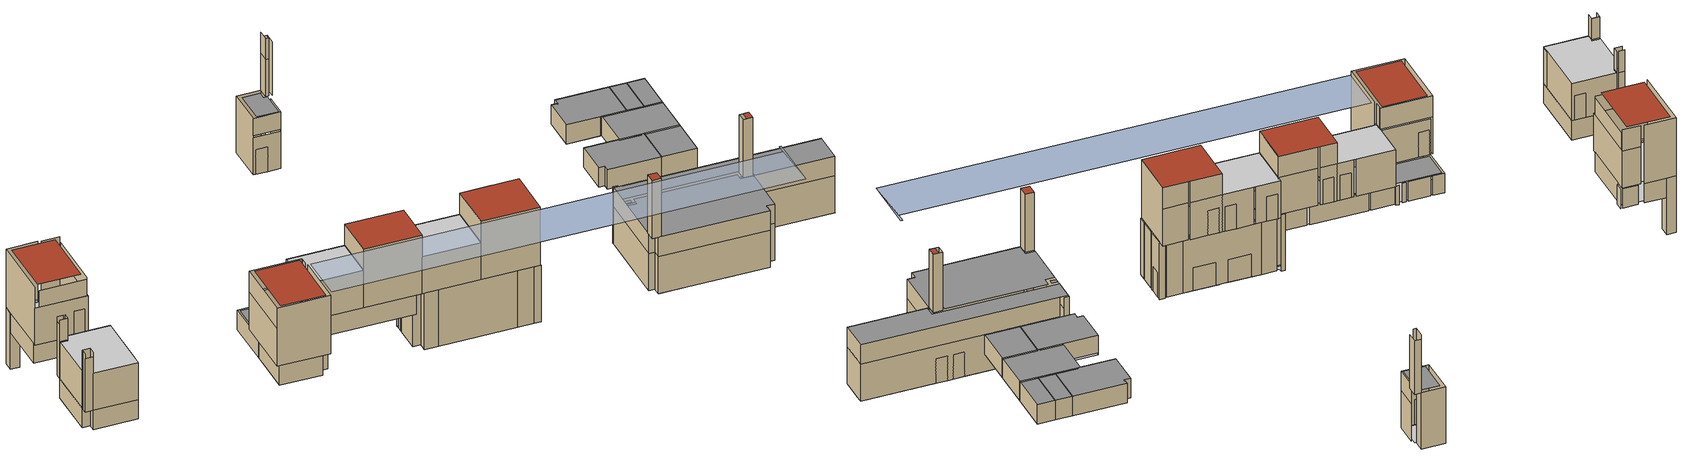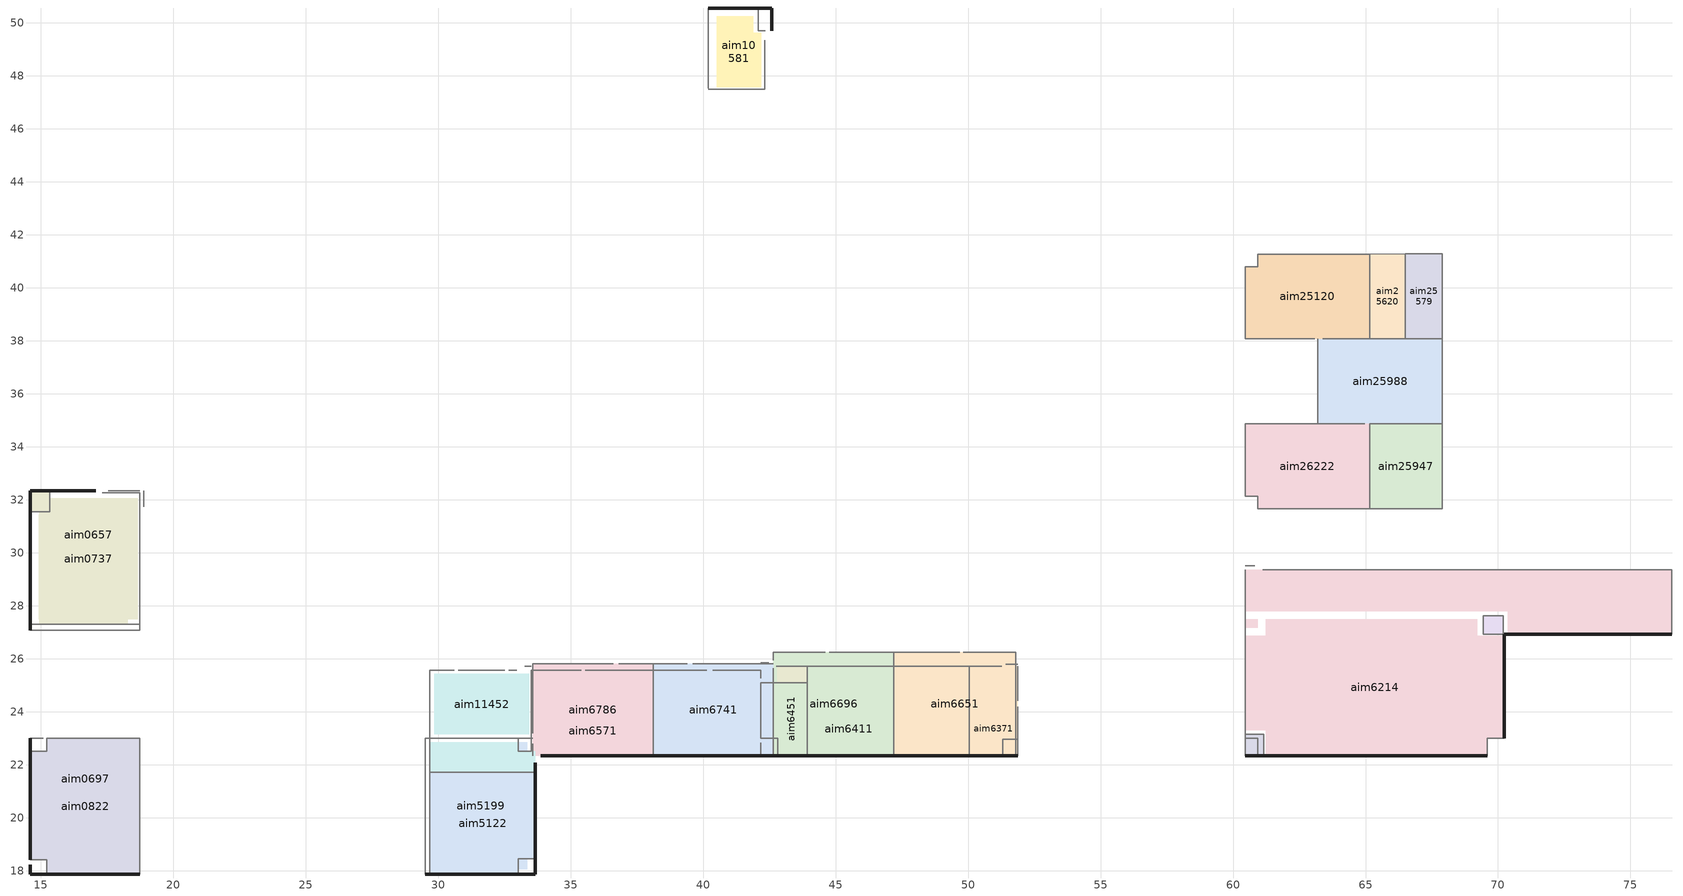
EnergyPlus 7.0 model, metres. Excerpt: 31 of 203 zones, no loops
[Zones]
aim0301
 floor to aim0737 (construction-32): 14.6,31.55 14.6,32.34 15.33,32.34 15.33,31.55 z154.23
 wall outside (aim0014): 15.33,32.34 14.6,32.34 14.6,31.55 z149.35:154.23
 wall to aim0341 (construction-31): 14.6,31.55 15.33,31.55 15.33,32.34 z149.35:152.55
 wall to aim0657 (construction-31): 14.6,31.55 15.33,31.55 15.33,32.34 z152.55:154.23
 ceiling to aim0221 (construction-32): 15.33,31.55 15.33,32.34 14.6,32.34 14.6,31.55 z149.35
aim0657
 floor to aim0737 (construction-32): 14.92,27.48 14.92,31.44 15.53,31.44 15.53,32.05 18.65,32.05 18.65,27.48 z154.23
 wall outside (aim0014): 14.6,31.55 14.6,27.3 / 17.06,32.34 15.33,32.34 z152.55:154.23
 wall to aim0381 (construction-31): 14.6,27.3 18.74,27.3 18.74,31.42 / 18.74,32.34 17.54,32.34 / 18.89,31.73 18.89,32.34 z152.55:154.23
 ceiling to aim0341 (aim0068): 18.6,27.44 18.6,32.05 15.53,32.05 15.53,31.45 14.93,31.45 14.93,27.44 z152.55
aim0697
 floor to aim0822 (construction-32): 14.6,18.42 14.6,22.51 15.22,22.51 15.22,22.99 18.74,22.99 18.74,17.87 15.22,17.87 15.22,18.42 z154.23
 wall outside (aim0014): 14.6,22.51 14.6,18.42 / 15.22,17.87 18.74,17.87 z152.55:154.23
 wall to aim0381 (construction-31): 18.74,17.87 18.74,22.99 15.22,22.99 z152.55:154.23
 wall to aim0537 (construction-31): 15.22,22.99 15.22,22.51 14.6,22.51 z152.55:154.23
 wall to aim0617 (construction-31): 14.6,18.42 15.22,18.42 15.22,17.87 z152.55:154.23
 ceiling to aim0577 (aim0068): 15.22,18.42 15.22,17.87 18.74,17.87 18.74,22.99 15.22,22.99 15.22,22.51 14.6,22.51 14.6,18.42 z152.55
aim0737
 wall outside (aim0014): 17.06,32.34 14.6,32.34 14.6,27.08 z154.23:159.26
 wall to aim0381 (construction-31): 17.62,27.08 18.53,27.08 z154.23:156.36; 14.93,27.08 18.65,27.08 / 18.74,27.3 18.74,32.04 z157.45:158.88; 18.74,27.08 18.74,32.27 17.32,32.27 z154.23:157.43; 18.74,32.27 17.32,32.27 z157.43:159.26; 17.62,27.08,154.23 17.62,27.08,156.36 18.53,27.08,156.36 18.53,27.08,154.23 18.74,27.08,154.23 18.74,27.08,157.43 14.6,27.08,157.43 14.6,27.08,154.23
 roof outside (aim0073): 14.93,27.33 18.28,27.33 18.28,32.05 14.93,32.05 z159.26
aim0782
 wall outside (aim0014): 14.6,22.99 14.6,22.51 z154.21:158.85
 wall to aim0381 (construction-31): 15.09,22.99 14.6,22.99 z154.23:157.43; 15.09,22.99 14.6,22.99 z157.43:159.26
 wall to aim0822 (construction-31): 14.6,22.51 15.22,22.51 15.22,22.99 z154.23:157.43
 wall to aim0907 (construction-31): 14.6,22.51 15.22,22.51 15.22,22.99 z157.43:159.26
aim0822
 wall outside (aim0014): 14.6,22.51 14.6,18.42 / 15.22,17.87 18.74,17.87 z154.23:157.43
 wall to aim0381 (construction-31): 18.53,22.99 17.62,22.99 z154.23:156.36; 18.74,17.87 18.74,18.43 z154.23:157.3; 18.74,18.43 18.74,22.99 z154.23:157.43; 15.22,22.99,154.23 15.22,22.99,157.43 18.74,22.99,157.43 18.74,22.99,154.23 18.53,22.99,154.23 18.53,22.99,156.36 17.62,22.99,156.36 17.62,22.99,154.23
 wall to aim0867 (construction-31): 14.6,18.42 15.22,18.42 15.22,17.87 z154.23:157.43
 ceiling to aim0907 (aim0068): 14.6,18.42 14.6,22.51 15.22,22.51 15.22,22.99 18.74,22.99 18.74,17.87 15.22,17.87 15.22,18.42 z157.43
aim0867
 wall outside (aim0014): 14.6,18.23 14.6,17.87 z154.21:159.26; 14.6,17.87 15.22,17.87 z154.22:158.87
 wall to aim0907 (construction-31): 15.22,17.87 15.22,18.42 14.6,18.42 z157.43:159.26
aim5122
 floor to aim5199 (construction-32): 29.67,17.87 29.67,21.71 33.66,21.71 33.66,18.45 33.03,18.45 33.03,17.87 z154.23
 wall outside (aim0014): 29.67,17.87 33.03,17.87 / 33.66,18.45 33.66,21.71 z152.55:154.23
 wall to aim0381 (construction-31): 29.67,21.71 29.67,17.87 z152.55:154.23
 wall to aim11452 (construction-31): 33.66,21.71 29.67,21.71 z152.55:154.23
 wall to aim5082 (construction-31): 33.03,17.87 33.03,18.45 33.66,18.45 z152.55:154.23
 ceiling to aim1554 (aim0068): 33.03,17.87 33.03,18.45 33.66,18.45 33.66,21.71 29.67,21.71 29.67,17.87 z152.55
aim5199
 wall outside (aim0014): 29.51,17.87 33.66,17.87 33.66,22.07 z154.23:159.26
 wall to aim6786 (construction-31): 33.57,22.34 33.57,22.8 z154.23:157.43
 wall to aim6871 (construction-31): 33.57,22.34 33.57,22.8 z157.43:159.26
 wall to aim0381 (construction-31): 30.64,22.99 29.73,22.99 z154.23:156.36; 33.57,22.99 29.51,22.99 29.51,17.87 z157.43:159.26; 29.51,22.99 29.51,17.87 z154.23:157.43; 29.67,22.99,157.3 33.43,22.99,157.3 33.43,22.99,154.23 30.64,22.99,154.23 30.64,22.99,156.36 29.73,22.99,156.36 29.73,22.99,154.23 29.67,22.99,154.23
 roof outside (aim0073): 29.86,18.05 33.36,18.05 33.36,22.85 29.86,22.85 z159.26
aim6214
 floor to aim0381 (construction-32): 60.46,27.79 60.46,29.36 76.56,29.36 76.56,26.92 70.37,26.92 70.37,27.79 z154.23; 60.46,23.29 60.46,26.87 61.23,26.87 61.23,27.48 69.22,27.48 69.22,26.87 70.24,26.87 70.24,22.99 69.6,22.99 69.6,22.34 61.23,22.34 61.23,23.29 z154.23; 60.46,27.18 60.46,27.48 60.92,27.48 60.92,27.18 z154.23
 floor to aim56523 (construction-32): 69.45,27.62 70.2,27.62 70.19,26.93 69.45,26.93 z154.23
 wall outside (aim0014): 60.94,22.34 69.6,22.34 / 70.24,22.99 70.24,26.92 76.56,26.92 z149.35:152.55; 60.94,22.34 69.6,22.34 / 70.24,22.99 70.24,26.92 76.56,26.92 z152.55:154.23
 wall to aim7223 (construction-31): 76.56,26.92 76.56,29.36 z149.35:152.55; 76.56,26.92 76.56,29.36 z152.55:154.23
 wall to aim0381 (construction-31): 70.73,29.36 69.82,29.36 / 69.39,29.36 68.47,29.36 z149.35:151.49; 76.56,29.36 61.13,29.36 / 60.46,29.36 60.46,22.99 / 60.82,29.51 60.46,29.51 z152.55:154.23; 60.46,29.36 60.46,22.99 / 60.82,29.51 60.46,29.51 z149.35:152.55; 61.13,29.36,152.55 76.56,29.36,152.55 76.56,29.36,149.35 70.73,29.36,149.35 70.73,29.36,151.49 69.82,29.36,151.49 69.82,29.36,149.35 69.39,29.36,149.35 69.39,29.36,151.49 68.47,29.36,151.49 68.47,29.36,149.35 61.13,29.36,149.35
 wall to aim6174 (construction-31): 69.6,22.34 69.6,22.99 70.24,22.99 z149.35:152.55; 69.6,22.34 69.6,22.99 70.24,22.99 z152.55:154.23
 wall to aim6291 (construction-31): 60.46,22.99 60.94,22.99 60.94,22.34 z149.35:152.55; 60.46,22.99 60.94,22.99 60.94,22.34 z152.55:154.23
 ceiling to aim0381 (construction-32): 70.24,25.73 70.24,27.02 69.38,27.02 69.38,28.7 76.56,28.7 76.56,29.36 60.46,29.36 60.46,25.73 z149.35
 ceiling to aim7280 (construction-32): 76.57,26.92 76.57,28.49 73.16,28.49 73.16,26.92 z149.35
 ceiling to aim7325 (construction-32): 73.16,26.92 73.16,28.49 70.08,28.49 70.08,26.92 z149.35
 ceiling to aim18259 (construction-32): 70.08,27.07 70.08,28.49 69.59,28.49 69.59,27.07 z149.35
 ceiling to aim5934 (construction-32): 69.6,22.34 69.6,22.99 70.24,22.99 70.24,25.43 66.94,25.43 66.94,22.34 z149.35
 ceiling to aim5974 (construction-32): 66.87,22.34 66.87,25.64 63.7,25.64 63.7,22.34 z149.35
 ceiling to aim6014 (construction-32): 61.02,23.08 61.02,22.34 63.7,22.34 63.7,25.64 60.45,25.64 60.45,23.08 z149.35
aim6331
 floor to aim6651 (construction-32): 51.31,22.34 51.31,22.97 51.87,22.97 51.87,22.34 z154.23
 wall outside (aim0014): 51.31,22.34 51.87,22.34 z149.35:154.23
 wall to aim0381 (construction-31): 51.87,22.34 51.87,22.97 z149.35:154.23
 wall to aim6371 (construction-31): 51.87,22.97 51.31,22.97 51.31,22.34 z149.35:154.23
 ceiling to aim6054 (construction-32): 51.87,22.34 51.87,22.97 51.31,22.97 51.31,22.34 z149.35
aim6371
 floor to aim6651 (construction-32): 50.03,22.34 50.03,25.71 51.87,25.71 51.87,22.97 51.31,22.97 51.31,22.34 z154.23
 wall outside (aim0014): 50.03,22.34 51.31,22.34 z149.35:154.23
 wall to aim0381 (construction-31): 51.87,24.53 51.87,25.44 z149.35:151.49; 51.87,22.97 51.87,24.19 / 51.28,25.71 50.03,25.71 / 51.87,25.79 51.43,25.79 z149.35:154.23; 51.87,24.53,149.35 51.87,24.53,151.49 51.87,25.44,151.49 51.87,25.44,149.35 51.87,25.71,149.35 51.87,25.71,154.23 51.87,24.42,154.23 51.87,24.42,149.35
 wall to aim6411 (construction-31): 50.03,25.71 50.03,22.34 z149.35:154.23
 ceiling to aim6054 (construction-32): 51.31,22.34 51.31,22.97 51.87,22.97 51.87,25.71 50.03,25.71 50.03,22.34 z149.35
aim6411
 floor to aim6651 (construction-32): 47.37,22.34 47.37,25.71 50.03,25.71 50.03,22.34 z154.23
 floor to aim6696 (construction-32): 43.94,22.34 43.94,25.71 47.06,25.71 47.06,22.34 z154.23
 wall outside (aim0014): 43.94,22.34 50.03,22.34 z149.35:154.23
 wall to aim0381 (construction-31): 49.27,25.71 47.44,25.71 / 46.53,25.71 44.7,25.71 z149.35:151.33; 43.94,25.71,154.23 50.03,25.71,154.23 50.03,25.71,149.35 49.27,25.71,149.35 49.27,25.71,151.33 47.44,25.71,151.33 47.44,25.71,149.35 46.53,25.71,149.35 46.53,25.71,151.33 44.7,25.71,151.33 44.7,25.71,149.35 43.94,25.71,149.35
 wall to aim18526 (construction-31): 43.94,25.71 43.94,25.1 z149.35:154.23
 wall to aim6451 (construction-31): 43.94,25.1 43.94,22.34 z149.35:154.23
 ceiling to aim6054 (construction-32): 50.03,22.34 50.03,25.71 47.21,25.71 47.21,22.34 z149.35
 ceiling to aim6094 (construction-32): 46.6,22.34 46.6,25.71 43.94,25.71 43.94,22.34 z149.35
aim6451
 floor to aim6696 (construction-32): 42.8,25.1 43.94,25.1 43.94,22.34 42.8,22.34 42.8,22.99 z154.23
 floor to aim6741 (construction-32): 42.16,22.99 42.16,25.1 42.49,25.1 42.49,22.99 z154.23
 wall outside (aim0014): 42.8,22.34 43.94,22.34 z149.35:154.23
 wall to aim6531 (construction-31): 42.16,25.1 42.16,22.99 z149.35:152.58
 wall to aim6571 (construction-31): 42.16,25.1 42.16,22.99 z152.73:154.23
 wall to aim18526 (construction-31): 43.94,25.1 42.16,25.1 z149.35:154.23
 wall to aim6491 (construction-31): 42.16,22.99 42.8,22.99 42.8,22.34 z149.35:154.23
 ceiling to aim6094 (construction-32): 42.8,22.99 42.8,22.34 43.94,22.34 43.94,25.1 42.16,25.1 42.16,22.99 z149.35
aim6571
 floor to aim6741 (construction-32): 38.3,22.34 38.3,25.56 42.16,25.56 42.16,22.34 z154.23
 floor to aim6786 (construction-32): 33.57,22.34 33.57,25.43 38.11,25.43 38.11,22.34 z154.23
 wall outside (aim0014): 33.86,22.34 42.16,22.34 z152.55:154.23
 wall to aim11452 (construction-31): 33.51,25.56 33.51,22.99 z152.55:154.23
 wall to aim35478 (construction-31): 33.51,22.99 33.51,22.51 z152.73:153.93
 wall to aim6491 (construction-31): 42.16,22.34 42.16,22.83 z152.55:154.23
 wall to aim18526 (construction-31): 42.16,25.26 42.16,25.56 z152.55:154.23
 wall to aim0381 (construction-31): 40.13,25.56 35.55,25.56 / 35.39,25.56 33.51,25.56 / 42.16,25.56 40.36,25.56 z152.55:154.23
 ceiling to aim6531 (aim0068): 42.02,22.52 42.02,25.47 33.72,25.47 33.72,22.52 z152.55
aim6611
 wall outside (aim0014): 60.46,22.34 61.15,22.34 z154.21:159.26
 wall to aim0381 (construction-31): 61.15,22.34 61.15,23.14 60.46,23.14 60.46,22.34 z154.23:159.26
 roof outside (aim0073): 60.46,23.14 60.46,22.34 61.15,22.34 61.15,23.14 z159.26
aim6651
 wall outside (aim0014): 47.2,22.34 51.8,22.34 z154.23:159.26
 wall to aim0381 (construction-31): 51.8,22.34 51.8,26.24 z154.23:159.26; 49.69,26.24 47.2,26.24 / 51.8,26.24 49.82,26.24 z157.43:159.26
 wall to aim57598 (construction-31): 48.33,26.24 47.42,26.24 z154.23:156.36; 47.2,26.24,157.43 49.69,26.24,157.43 49.69,26.24,154.23 48.33,26.24,154.23 48.33,26.24,156.36 47.42,26.24,156.36 47.42,26.24,154.23 47.2,26.24,154.23
 wall to aim57470 (construction-31): 51.8,26.24 49.82,26.24 z154.23:157.43
 wall to aim6696 (construction-31): 47.2,26.24 47.2,22.34 z154.23:157.43
 wall to aim6831 (construction-31): 47.2,26.24 47.2,22.34 z157.43:159.26
 ceiling to aim0381 (construction-32): 51.25,25.88 51.25,26.04 47.37,26.04 47.37,25.88 z154.23
 roof outside (aim0073): 47.2,22.34 51.8,22.34 51.8,26.24 47.2,26.24 z159.26
aim6696
 wall outside (aim0014): 42.65,22.34 47.2,22.34 z154.23:157.43
 wall to aim57907 (construction-31): 43.78,26.24 42.86,26.24 z154.23:156.36; 42.65,26.24,157.43 44.61,26.24,157.43 44.61,26.24,154.23 43.78,26.24,154.23 43.78,26.24,156.36 42.86,26.24,156.36 42.86,26.24,154.23 42.65,26.24,154.23
 wall to aim57598 (construction-31): 47,26.24 46.08,26.24 z154.23:156.36; 44.76,26.24,157.43 47.2,26.24,157.43 47.2,26.24,154.23 47,26.24,154.23 47,26.24,156.36 46.08,26.24,156.36 46.08,26.24,154.23 44.76,26.24,154.23
 wall to aim6741 (construction-31): 42.65,25.64 42.65,22.34 z154.23:157.43
 wall to aim59056 (construction-31): 42.65,26.24 42.65,25.94 z154.23:157.43
 ceiling to aim0381 (construction-32): 47.2,25.88 47.2,26.24 42.65,26.24 42.65,25.88 z154.23
 ceiling to aim6831 (aim0068): 42.65,22.34 42.65,26.24 47.2,26.24 47.2,22.34 z157.43
aim6741
 wall outside (aim0014): 38.11,22.34 42.65,22.34 z154.23:159.26
 wall to aim6831 (construction-31): 42.65,22.34 42.65,25.64 z157.43:159.26
 wall to aim58890 (construction-31): 39.24,25.81 38.32,25.81 z154.23:156.36; 38.11,25.81,157.43 39.4,25.81,157.43 39.4,25.81,154.23 39.24,25.81,154.23 39.24,25.81,156.36 38.32,25.81,156.36 38.32,25.81,154.23 38.11,25.81,154.23
 wall to aim59056 (construction-31): 42.65,25.81 39.61,25.81 z154.23:157.43
 wall to aim0381 (construction-31): 39.4,25.81 38.11,25.81 / 42.65,25.81 39.61,25.81 z157.43:159.26
 wall to aim6786 (construction-31): 38.11,25.81 38.11,22.34 z154.23:157.43
 wall to aim6871 (construction-31): 38.11,25.81 38.11,22.34 z157.43:159.26
 roof outside (aim0073): 38.11,22.34 42.65,22.34 42.65,25.81 38.11,25.81 z159.26
aim6786
 wall outside (aim0014): 33.86,22.34 38.11,22.34 z154.23:157.43
 wall to aim0381 (construction-31): 33.57,25.81 33.57,23.18 z154.23:157.43
 wall to aim58654 (construction-31): 36.61,25.81 33.57,25.81 z154.23:157.43
 wall to aim58890 (construction-31): 37.89,25.81 36.98,25.81 z154.23:156.36; 36.82,25.81,157.43 38.11,25.81,157.43 38.11,25.81,154.23 37.89,25.81,154.23 37.89,25.81,156.36 36.98,25.81,156.36 36.98,25.81,154.23 36.82,25.81,154.23
 ceiling to aim6871 (aim0068): 33.57,22.34 33.57,25.81 38.11,25.81 38.11,22.34 z157.43
aim10402
 wall outside (aim0014): 42.59,49.7 42.59,50.56 42.08,50.56 z154.21:158.85
 wall to aim10658 (construction-31): 42.08,50.56 42.08,49.7 42.34,49.7 z154.23:157.43
 wall to aim0381 (construction-31): 42.08,50.56 42.08,49.7 42.34,49.7 z157.43:159.26
aim10581
 floor to aim10658 (construction-32): 40.51,47.58 40.51,50.24 41.88,50.24 41.88,49.63 42.19,49.63 42.19,47.58 z154.23
 wall outside (aim0014): 42.08,50.56 40.19,50.56 z149.35:154.23
 wall to aim10450 (construction-31): 40.19,50.56 40.19,47.53 z149.35:154.23
 wall to aim0381 (construction-31): 40.39,47.5 41.31,47.5 z149.35:151.49; 40.19,47.5 42.32,47.5 z152.73:154.23; 42.32,47.5 42.32,49.34 z149.35:152.55; 42.32,47.5 42.32,49.34 z152.55:154.23; 40.39,47.5,149.35 40.39,47.5,151.49 41.31,47.5,151.49 41.31,47.5,149.35 42.32,47.5,149.35 42.32,47.5,152.58 40.19,47.5,152.58 40.19,47.5,149.35
 wall to aim10362 (construction-31): 42.08,49.76 42.08,50.56 z149.35:154.23
 ceiling to aim9438 (construction-32): 42.19,47.58 42.19,49.63 41.88,49.63 41.88,50.24 40.51,50.24 40.51,47.58 z149.35
aim11452
 floor to aim0381 (construction-32): 29.85,23.14 29.85,25.43 33.43,25.43 33.43,23.14 z154.23
 floor to aim5199 (construction-32): 29.67,21.71 29.67,22.84 33.03,22.84 33.03,22.51 33.66,22.51 33.66,21.71 z154.23
 wall outside (aim0014): 33.66,21.71 33.66,22.07 z152.55:154.23
 wall to aim0381 (construction-31): 32.51,25.56 30.75,25.56 / 30.6,25.56 29.67,25.56 29.67,21.71 / 32.96,25.56 32.66,25.56 / 33.51,25.72 33.27,25.72 z152.55:154.23
 wall to aim35478 (construction-31): 33.03,22.51 33.03,22.99 33.51,22.99 z152.55:154.23; 33.51,22.51 33.03,22.51 z152.73:153.93
 ceiling to aim11338 (aim0068): 33.41,21.92 33.41,22.38 32.96,22.38 32.96,23.14 33.41,23.14 33.41,25.42 29.89,25.42 29.89,21.92 z152.55
aim18526
 floor to aim6696 (construction-32): 42.8,25.1 42.8,25.71 43.94,25.71 43.94,25.1 z154.23
 wall to aim0381 (construction-31): 43.94,25.71 42.75,25.71 / 42.47,25.86 42.16,25.86 z149.35:154.23
 wall to aim6531 (construction-31): 42.16,25.56 42.16,25.26 z149.35:152.55
 ceiling to aim6094 (construction-32): 43.86,25.27 43.86,25.58 42.49,25.58 42.49,25.73 42.17,25.73 42.17,25.27 z149.35
aim25120
 floor to aim0381 (construction-32): 60.46,38.07 60.46,40.8 60.94,40.8 60.94,41.27 65.16,41.28 65.16,38.07 z154.23
 wall to aim25079 (construction-31): 60.94,41.27 60.94,40.8 60.46,40.8 z152.55:154.23
 wall to aim0381 (construction-31): 60.46,40.8 60.46,38.07 63.09,38.07 / 65.16,41.28 60.94,41.27 z152.55:154.23
 wall to aim25988 (construction-31): 63.39,38.07 65.16,38.07 z152.55:154.23
 wall to aim25620 (construction-31): 65.16,38.07 65.16,41.28 z152.55:154.23
 ceiling to aim16129 (aim0068): 65.16,38.07 65.16,41.28 60.94,41.27 60.94,40.8 60.46,40.8 60.46,38.07 z152.55
aim25579
 floor to aim0381 (construction-32): 66.5,38.07 66.5,41.28 67.9,41.28 67.9,38.07 z154.23
 wall to aim0381 (construction-31): 67.9,38.07 67.9,41.28 66.5,41.28 z152.55:154.23
 wall to aim25988 (construction-31): 66.5,38.07 67.9,38.07 z152.55:154.23
 wall to aim25620 (construction-31): 66.5,41.28 66.5,38.07 z152.55:154.23
 ceiling to aim16047 (aim0068): 67.9,38.07 67.9,41.28 66.5,41.28 66.5,38.07 z152.55
aim25620
 floor to aim0381 (construction-32): 65.16,38.07 65.16,41.28 66.5,41.28 66.5,38.07 z154.23
 wall to aim0381 (construction-31): 66.5,41.28 65.16,41.28 z152.55:154.23
 wall to aim25988 (construction-31): 65.16,38.07 66.5,38.07 z152.55:154.23
 ceiling to aim16088 (aim0068): 66.5,38.07 66.5,41.28 65.16,41.28 65.16,38.07 z152.55
aim25947
 floor to aim0381 (construction-32): 65.16,31.65 65.16,34.87 67.9,34.87 67.9,31.65 z154.23
 wall to aim0381 (construction-31): 65.16,31.65 67.9,31.65 67.9,34.87 z152.55:154.23
 wall to aim25988 (construction-31): 67.9,34.87 65.16,34.87 z152.55:154.23
 wall to aim26222 (construction-31): 65.16,34.87 65.16,31.65 z152.55:154.23
 ceiling to aim17083 (aim0068): 67.9,31.65 67.9,34.87 65.16,34.87 65.16,31.65 z152.55
aim25988
 floor to aim0381 (construction-32): 63.2,34.87 63.2,38.07 67.9,38.07 67.9,34.87 z154.23
 wall to aim0381 (construction-31): 67.9,34.87 67.9,38.07 / 63.2,38.07 63.2,34.87 z152.55:154.23
 wall to aim26222 (construction-31): 63.2,34.87 64.97,34.87 z152.55:154.23
 ceiling to aim16808 (aim0068): 67.9,34.87 67.9,38.07 63.2,38.07 63.2,34.87 z152.55
aim26222
 floor to aim0381 (construction-32): 60.46,32.14 60.46,34.87 65.16,34.87 65.16,31.65 60.94,31.65 60.94,32.14 z154.23
 wall to aim0381 (construction-31): 60.94,31.65 65.16,31.65 / 60.46,34.87 60.46,32.14 z152.55:154.23; 63.2,34.87 60.46,34.87 z152.73:154.23
 wall to aim26067 (construction-31): 60.46,32.14 60.94,32.14 60.94,31.65 z152.55:154.23
 ceiling to aim17124 (aim0068): 60.94,32.14 60.94,31.65 65.16,31.65 65.16,34.87 60.46,34.87 60.46,32.14 z152.55
aim56523
 wall to aim0381 (construction-31): 70.2,27.62 69.45,27.62 69.45,26.93 70.19,26.93 70.2,27.62 z154.23:159.26
 roof outside (aim0073): 69.75,26.93 70.19,26.93 70.2,27.62 69.75,27.62 z159.26
shading: 33.89,18.28 70.66,18.28 70.51,22.09 33.89,22.09 z159.26; 70.51,22.09 70.66,18.28 70.66,22.77 70.51,22.77 z159.26
[Site:Location]
Waltham  MA United States: Latitude {deg}=42.408; Longitude {deg}=-71.2527; Time Zone {hr}=-5.93773; Elevation {m}=45
[Site:GroundTemperature:BuildingSurface]
18.89, 18.92, 19.02, 19.12, 19.21, 19.23, 19.07, 19.32, 19.09, 19.21, 19.13, 18.96
[SizingPeriod:DesignDay] Day of Month=21; Humidity Indicating Type=Wet-Bulb
Name | Maximum Dry-Bulb Temperature {C} | Wet-Bulb at Max {C} | Barometric Pressure {Pa} | Wind Speed {m/s} | Wind Direction {deg} | Month | Day Type | Daily Dry-Bulb Temperature Range {deltaC} | Barometric Pressure {Pa}}
GBS_04R20_265135 Winter | -13.7 | -13.7 | 99400 | 7.5 | 320 | 1 | WinterDesignDay
GBS_04R20_265135 Summer | 30.7 | 21.9 |  | 0 | 0 | 7 | SummerDesignDay | 8.5 | 99800
[BUILDING]
Project Name: Building Azimuth=0; Building Terrain=Suburbs; Loads Convergence Tolerance=4E-02; Temperature Convergence Tolerance=4E-01; Solar Distribution=MinimalShadowing; Max Number of Warmup Days=25; Minimum Number of Warmup Days=6
[MATERIAL]
aim0017: Rough, 0.2032, 0.53, 1280, 840, 0.9, 0.75, 0.75
aim0076: Rough, 0.1016, 0.89, 1920, 790, 0.9, 0.75, 0.75
mat-353: Smooth, 0.01588, 0.160266, 800.923, 837.36, 0.9, 0.75, 0.75
mat-264: Smooth, 0.10159, 1.3112, 2242.58, 837.36, 0.9, 0.75, 0.75
[MATERIAL:AirGap]
mat-464: 0.109188
[CONSTRUCTION]
aim0014: aim0017, aim0017
aim0068: aim0017
aim0073: aim0076
construction-31: mat-353, mat-464, mat-353
construction-32: mat-264
[ZONE]
aim0301: 0, 0, 0, 0, 1, 1, 2.80542, 1.61685, 0.57633
aim0657: 0, 0, 0, 0, 1, 1, 1.54171, 25.49755, 16.53849
aim0697: 0, 0, 0, 0, 1, 1, 1.3543, 27.79093, 20.52055
aim0737: 0, 0, 0, 0, 1, 1, 2.495, 85.85555, 34.41106
aim0782: 0, 0, 0, 0, 1, 1, 568.043, 0.52828, 0.00093
aim0822: 0, 0, 0, 0, 1, 1, 2.88805, 59.26655, 20.52131
aim0867: 0, 0, 0, 0, 1, 1, 659.441, 0.61328, 0.00093
aim5122: 0, 0, 0, 0, 1, 1, 1.34639, 20.0968, 14.92642
aim5199: 0, 0, 0, 0, 1, 1, 2.38529, 87.59837, 36.72446
aim6214: 0, 0, 0, 0, 1, 1, 2.33964, 358.0696, 153.045
aim6331: 0, 0, 0, 0, 1, 1, 3.0467, 1.05946, 0.34774
aim6371: 0, 0, 0, 0, 1, 1, 4.00008, 23.36081, 5.84009
aim6411: 0, 0, 0, 0, 1, 1, 4.81664, 88.9887, 18.47528
aim6451: 0, 0, 0, 0, 1, 1, 4.07127, 18.17689, 4.46467
aim6571: 0, 0, 0, 0, 1, 1, 1.48132, 36.26555, 24.48195
aim6611: 0, 0, 0, 0, 1, 1, 1601.83, 1.4897, 0.00093
aim6651: 0, 0, 0, 0, 1, 1, 2.51348, 77.76508, 30.93922
aim6696: 0, 0, 0, 0, 1, 1, 3.17335, 50.68761, 15.97288
aim6741: 0, 0, 0, 0, 1, 1, 2.63848, 66.15304, 25.07239
aim6786: 0, 0, 0, 0, 1, 1, 3.1619, 44.25932, 13.99769
aim10402: 0, 0, 0, 0, 1, 1, 859.312, 0.79916, 0.00093
aim10581: 0, 0, 0, 0, 1, 1, 5.54505, 23.72634, 4.27883
aim11452: 0, 0, 0, 0, 1, 1, 1.54145, 18.46464, 11.97871
aim18526: 0, 0, 0, 0, 1, 1, 5.68285, 3.20939, 0.56475
aim25120: 0, 0, 0, 0, 1, 1, 1.33736, 19.82475, 14.82378
aim25579: 0, 0, 0, 0, 1, 1, 1.2711, 5.6967, 4.4817
aim25620: 0, 0, 0, 0, 1, 1, 1.28764, 5.55846, 4.31679
aim25947: 0, 0, 0, 0, 1, 1, 1.34099, 11.8275, 8.81999
aim25988: 0, 0, 0, 0, 1, 1, 1.34283, 20.20784, 15.04865
aim26222: 0, 0, 0, 0, 1, 1, 1.32246, 19.67219, 14.87541
aim56523: 0, 0, 0, 0, 1, 1, 2.9811, 1.53917, 0.51631
[PEOPLE]
people-aim0301: aim0301, peopleSched-19, People, 0.0576315, 0.5, 0.555556, aim0301-peep-activ-level
people-aim0737: aim0737, aim0136, People, 1.7251, 0.5, 0.555556, aim0737-peep-activ-level
people-aim0782: aim0782, peopleSched-19, People, 0, 0.5, 0.555556, aim0782-peep-activ-level
people-aim0822: aim0822, aim0136, People, 2.05213, 0.5, 0.555556, aim0822-peep-activ-level
people-aim0867: aim0867, peopleSched-19, People, 0, 0.5, 0.555556, aim0867-peep-activ-level
people-aim5199: aim5199, aim0136, People, 1.9237, 0.5, 0.555556, aim5199-peep-activ-level
people-aim6214: aim6214, peopleSched-19, People, 7.96263, 0.5, 0.555556, aim6214-peep-activ-level
people-aim6331: aim6331, peopleSched-19, People, 0.0347735, 0.5, 0.555556, aim6331-peep-activ-level
people-aim6371: aim6371, peopleSched-19, People, 0.584012, 0.5, 0.555556, aim6371-peep-activ-level
people-aim6411: aim6411, peopleSched-19, People, 1.84753, 0.5, 0.555556, aim6411-peep-activ-level
people-aim6451: aim6451, peopleSched-19, People, 0.446467, 0.5, 0.555556, aim6451-peep-activ-level
people-aim6611: aim6611, peopleSched-19, People, 0, 0.5, 0.555556, aim6611-peep-activ-level
people-aim6651: aim6651, aim0136, People, 1.57562, 0.5, 0.555556, aim6651-peep-activ-level
people-aim6696: aim6696, aim0136, People, 1.59755, 0.5, 0.555556, aim6696-peep-activ-level
people-aim6741: aim6741, aim0136, People, 1.31063, 0.5, 0.555556, aim6741-peep-activ-level
people-aim6786: aim6786, aim0136, People, 1.39978, 0.5, 0.555556, aim6786-peep-activ-level
people-aim10402: aim10402, peopleSched-19, People, 0, 0.5, 0.555556, aim10402-peep-activ-level
people-aim10581: aim10581, peopleSched-19, People, 0.42788, 0.5, 0.555556, aim10581-peep-activ-level
people-aim18526: aim18526, peopleSched-19, People, 0.0564743, 0.5, 0.555556, aim18526-peep-activ-level
people-aim56523: aim56523, peopleSched-19, People, 0.0516303, 0.5, 0.555556, aim56523-peep-activ-level
[LIGHTS] Design Level Calculation Method=LightingLevel; Return Air Fraction=0; Fraction Radiant=0.35; Fraction Visible=0.25; Fraction Replaceable.=0; LightEndUseKey=GeneralLights
Name | Zone | Schedule | Design Level
lights-aim0301 | aim0301 | LightSched-6 | 7.34244
lights-aim0737 | aim0737 | aim0130 | 481.517
lights-aim0782 | aim0782 | LightSched-6 | 0.0118482
lights-aim0822 | aim0822 | aim0130 | 287.156
lights-aim0867 | aim0867 | LightSched-6 | 0.0118482
lights-aim5199 | aim5199 | aim0130 | 513.888
lights-aim6214 | aim6214 | LightSched-6 | 1949.79
lights-aim6331 | aim6331 | LightSched-6 | 4.43021
lights-aim6371 | aim6371 | LightSched-6 | 74.4027
lights-aim6411 | aim6411 | LightSched-6 | 235.375
lights-aim6451 | aim6451 | LightSched-6 | 56.8799
lights-aim6611 | aim6611 | LightSched-6 | 0.0118482
lights-aim6651 | aim6651 | aim0130 | 432.935
lights-aim6696 | aim6696 | aim0130 | 223.51
lights-aim6741 | aim6741 | aim0130 | 350.84
lights-aim6786 | aim6786 | aim0130 | 195.871
lights-aim10402 | aim10402 | LightSched-6 | 0.0118482
lights-aim10581 | aim10581 | LightSched-6 | 54.5123
lights-aim18526 | aim18526 | LightSched-6 | 7.194915
lights-aim56523 | aim56523 | LightSched-6 | 6.57779
[ElectricEquipment] Design Level Calculation Method=EquipmentLevel; Fraction Latent=0; Fraction Radiant=0.3; Fraction Lost=0; Default end use category=0
Name | Zone | Schedule | Design Level
electrical-aim0301 | aim0301 | EquipSched-6 | 9.30173
electrical-aim0737 | aim0737 | aim0130 | 555.596
electrical-aim0782 | aim0782 | EquipSched-6 | 0
electrical-aim0822 | aim0822 | aim0130 | 331.334
electrical-aim0867 | aim0867 | EquipSched-6 | 0
electrical-aim5199 | aim5199 | aim0130 | 592.948
electrical-aim6214 | aim6214 | EquipSched-6 | 1285.17
electrical-aim6331 | aim6331 | EquipSched-6 | 5.61245
electrical-aim6371 | aim6371 | EquipSched-6 | 94.2596
electrical-aim6411 | aim6411 | EquipSched-6 | 298.191
electrical-aim6451 | aim6451 | EquipSched-6 | 72.0598
electrical-aim6611 | aim6611 | EquipSched-6 | 0
electrical-aim6651 | aim6651 | aim0130 | 499.54
electrical-aim6696 | aim6696 | aim0130 | 257.896
electrical-aim6741 | aim6741 | aim0130 | 404.815
electrical-aim6786 | aim6786 | aim0130 | 226.005
electrical-aim10402 | aim10402 | EquipSched-6 | 0
electrical-aim10581 | aim10581 | EquipSched-6 | 69.0599
electrical-aim18526 | aim18526 | EquipSched-6 | 9.11496
electrical-aim56523 | aim56523 | EquipSched-6 | 8.33313
[Schedule:Day:Interval]
aim0127: NO, 6:00, 0, 7:00, 0.1, 8:00, 0.3, 12:00, 0.9, 13:00, 0.8, 17:00, 0.9, 18:00, 0.5, 20:00, 0.3, 22:00, 0.2, 24:00, 0
aim0133; ds-205-Occ: NO, 7:00, 0, 8:00, 0.1, 9:00, 0.2, 11:00, 0.95, 13:00, 0.45, 18:00, 0.95, 19:00, 0.3, 22:00, 0.1, 24:00, 0
ds-202-Equip: NO, 7:00, 0.21098, 8:00, 0.3, 12:00, 0.9, 13:00, 0.8, 17:00, 0.9, 18:00, 0.5, 20:00, 0.3, 22:00, 0.2, 24:00, 0.21098
ds-200-Equip: NO, 8:00, 0.21098, 12:00, 0.3, 17:00, 0.15, 24:00, 0.21098
ds-201-Equip: NO, 24:00, 0.21098
ds-203-Occ: NO, 7:00, 0, 9:00, 0.1, 13:00, 0.3, 18:00, 0.1, 24:00, 0
ds-204-Occ: NO, 24:00, 0
ds-202-Light: NO, 7:00, 0.156978, 8:00, 0.3, 12:00, 0.9, 13:00, 0.8, 17:00, 0.9, 18:00, 0.5, 20:00, 0.3, 22:00, 0.2, 24:00, 0.156978
ds-200-Light: NO, 8:00, 0.156978, 12:00, 0.3, 17:00, 0.15, 24:00, 0.156978
ds-201-Light: NO, 24:00, 0.156978
[Schedule:Week:Daily]
aim0128: aim0127, aim0127, aim0127, aim0127, aim0127, aim0127, aim0127, aim0127, aim0127, aim0127, aim0127, aim0127
aim0134: aim0133, aim0133, aim0133, aim0133, aim0133, aim0133, aim0133, aim0133, aim0133, aim0133, aim0133, aim0133
ws-57-Equip: ds-201-Equip, ds-202-Equip, ds-202-Equip, ds-202-Equip, ds-202-Equip, ds-202-Equip, ds-200-Equip, ds-201-Equip, ds-202-Equip, ds-201-Equip, ds-201-Equip, ds-201-Equip
ws-11-Occ: ds-204-Occ, ds-205-Occ, ds-205-Occ, ds-205-Occ, ds-205-Occ, ds-205-Occ, ds-203-Occ, ds-204-Occ, ds-205-Occ, ds-204-Occ, ds-204-Occ, ds-204-Occ
ws-57-Light: ds-201-Light, ds-202-Light, ds-202-Light, ds-202-Light, ds-202-Light, ds-202-Light, ds-200-Light, ds-201-Light, ds-202-Light, ds-201-Light, ds-201-Light, ds-201-Light
[Schedule:Year]
aim0130: Fraction, aim0128, 01, 01, 12, 31
aim0136: Fraction, aim0134, 01, 01, 12, 31
EquipSched-6: Fraction, ws-57-Equip, 01, 01, 12, 31
peopleSched-19: Fraction, ws-11-Occ, 01, 01, 12, 31
LightSched-6: Fraction, ws-57-Light, 01, 01, 12, 31
[Schedule:Compact]
aim0301-peep-activ-level; aim0782-peep-activ-level; aim0867-peep-activ-level; aim6214-peep-activ-level; aim6331-peep-activ-level; aim6371-peep-activ-level; aim6411-peep-activ-level; aim6451-peep-activ-level; aim6611-peep-activ-level; aim10402-peep-activ-level; aim10581-peep-activ-level; aim18526-peep-activ-level; aim56523-peep-activ-level: Any Number, Through: 12/31, For: AllDays, Until: 24:00
aim0737-peep-activ-level; aim0822-peep-activ-level; aim5199-peep-activ-level; aim6651-peep-activ-level; aim6696-peep-activ-level; aim6741-peep-activ-level; aim6786-peep-activ-level: Any Number, Through: 12/31, For: AllDays, Until: 24:00, 131.882
